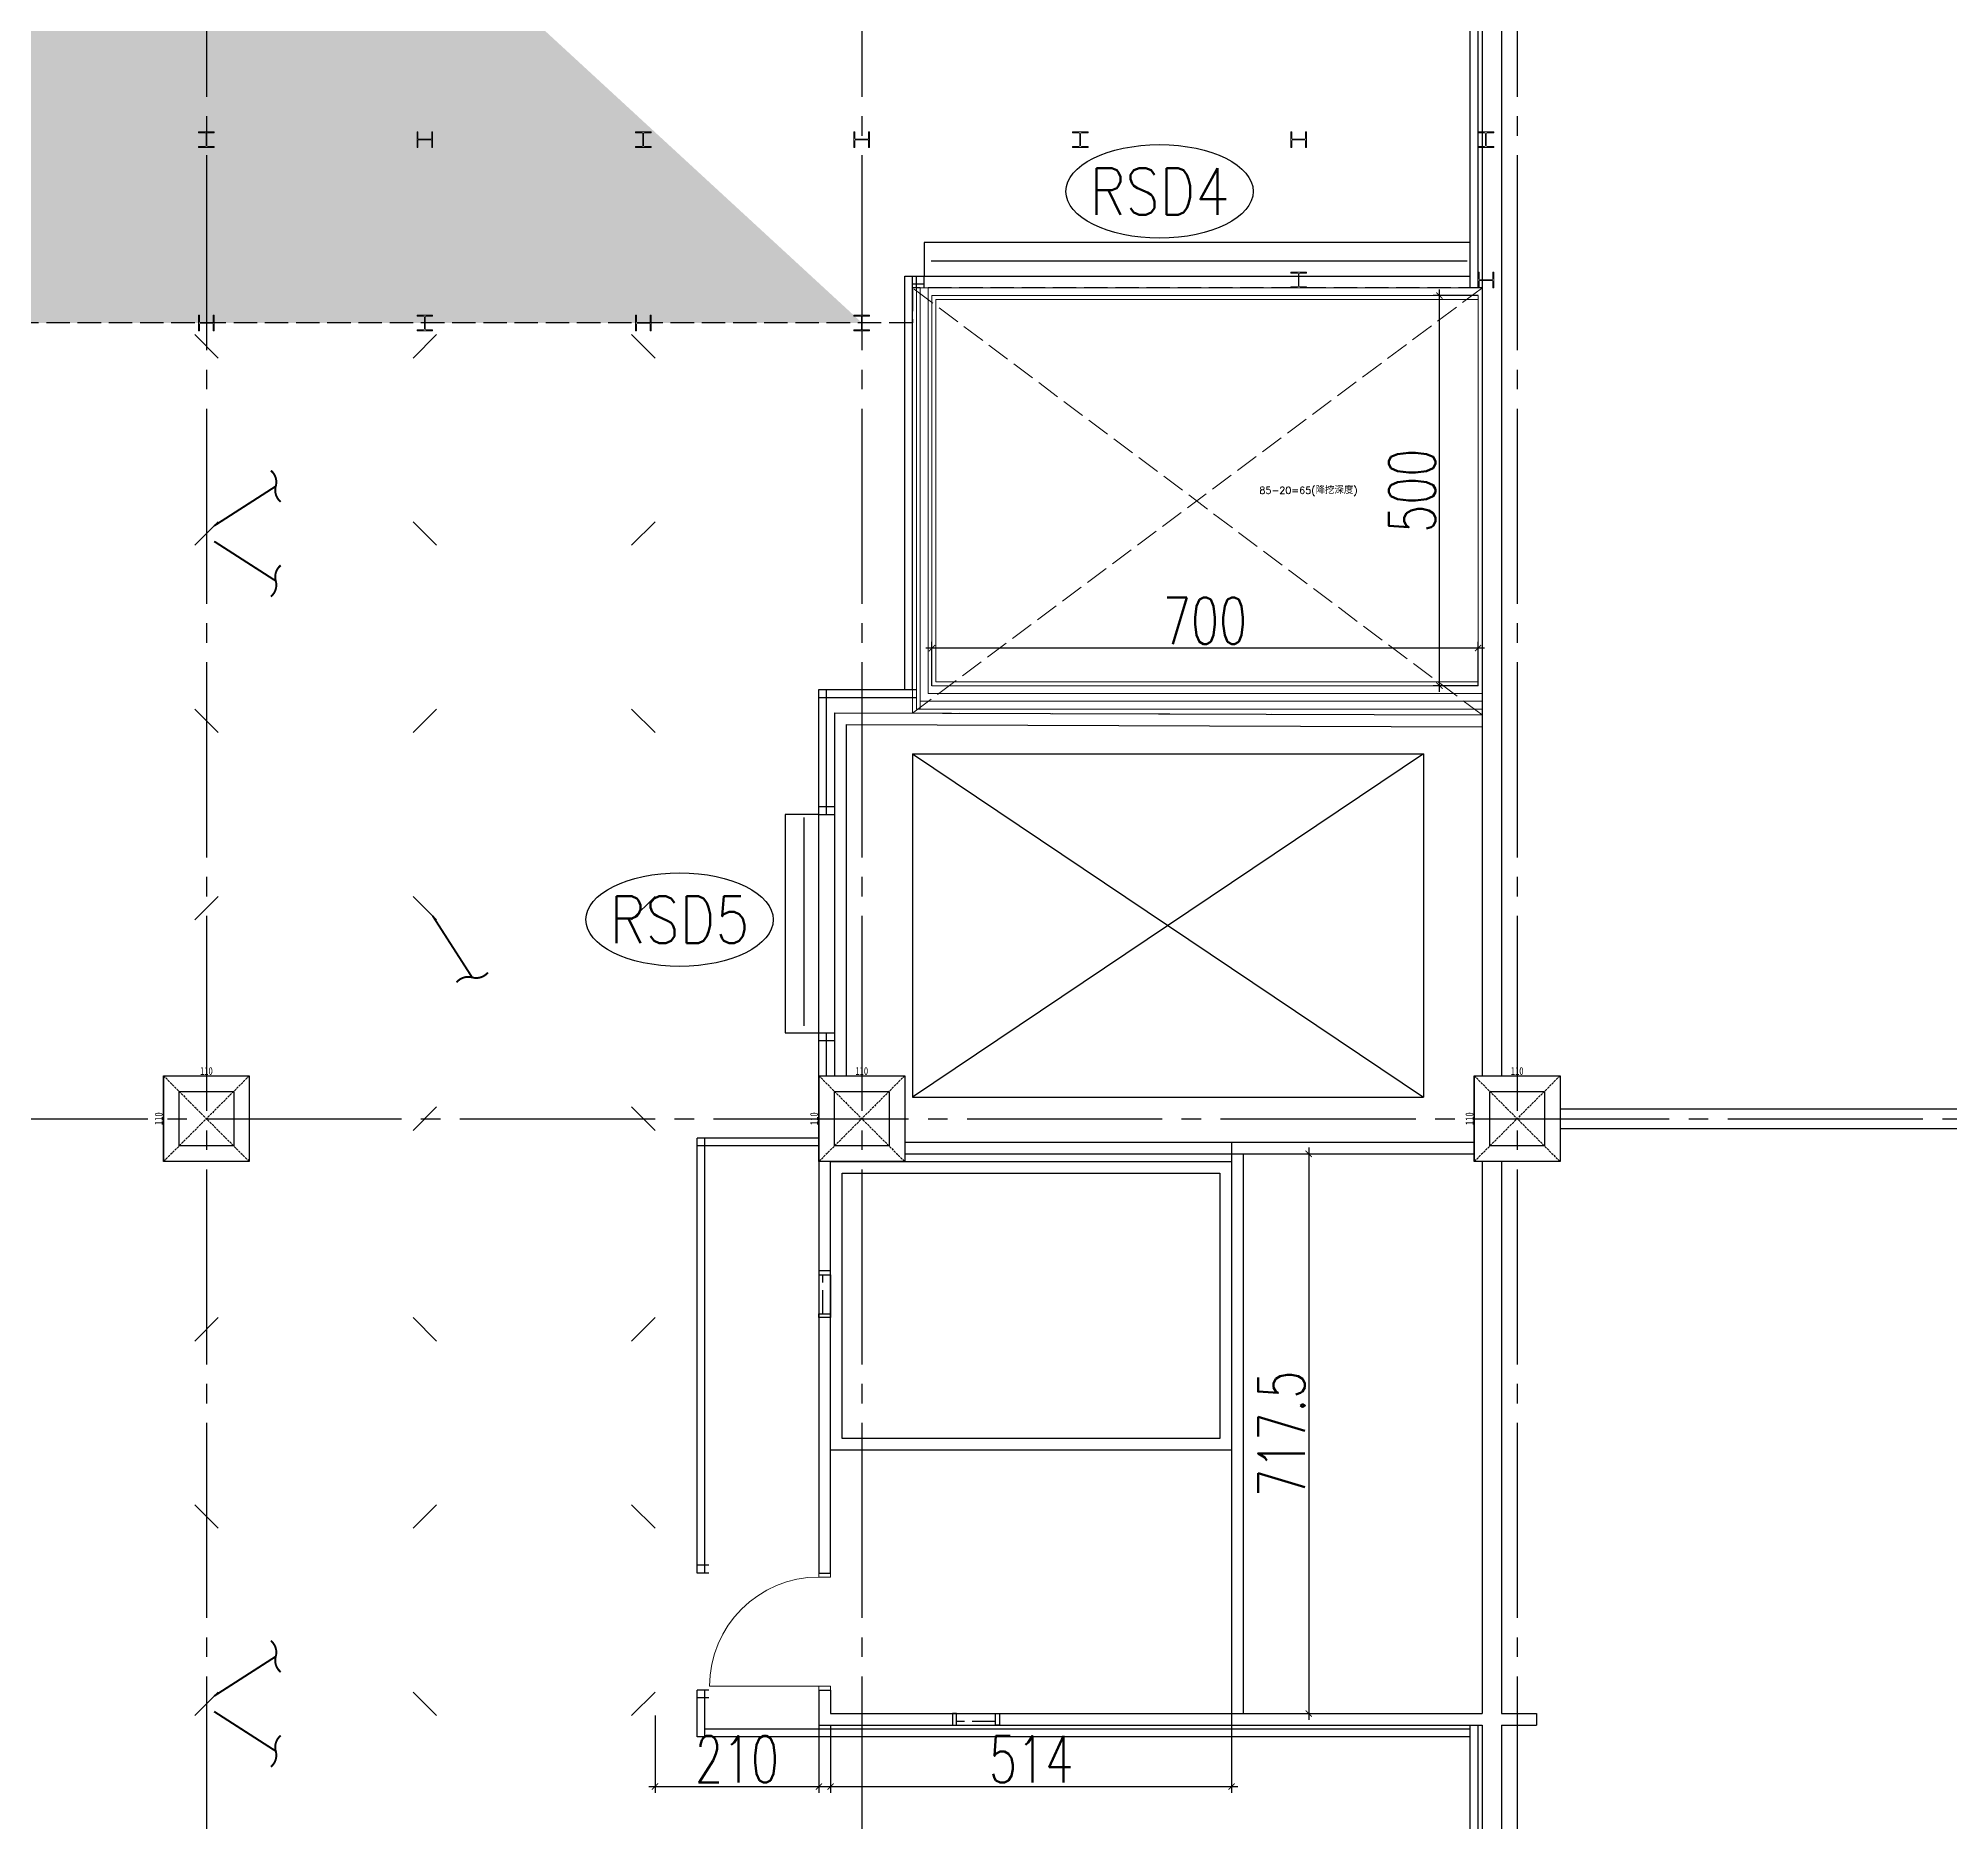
# Model space of a CAD drawing. Header units: millimetres. Extents: x -960 to 39633, y -720 to 12125.
# Drawn here: x 22464 to 24914, y 3599 to 5885 of the extents above; entities that cross this region are included whole.
import ezdxf
from ezdxf.enums import TextEntityAlignment as Align

# ---------------------------------------------------------------- set-up
doc = ezdxf.new("R2010")
doc.units = ezdxf.units.MM
doc.header["$LTSCALE"] = 100
for name, pattern in [('X-S-FAB-L05$0$COL-CEN-LIN', [3.25, 2.5, -0.25, 0.25, -0.25]), ('X-S-FAB-L05$0$DASHED', [0.75, 0.5, -0.25]), ('X-S-FAB-L05$0$HIDDEN', [0.4, 0.3, -0.1])]:
    doc.linetypes.add(name, pattern=pattern)
for name, color, linetype in [('0-xref', 7, 'Continuous'), ('188K-SM-03-F05-ARCH-PA-Y2257103$0$K-Door', 4, 'Continuous'), ('188K-SM-03-F05-ARCH-PA-Y2257103$0$K-TXT', 53, 'Continuous'), ('188K-SM-03-F05-ARCH-PA-Y2257103$0$K-岩棉 2hr 3.5-非抗', 11, 'Continuous'), ('X-S-FAB-L05$0$1_L05平面圖_1_Door', 8, 'Continuous'), ('X-S-FAB-L05$0$ASP_4', 8, 'Continuous'), ('X-S-FAB-L05$0$BEAM', 8, 'Continuous'), ('X-S-FAB-L05$0$BLOCK', 8, 'Continuous'), ('X-S-FAB-L05$0$BR-D', 8, 'X-S-FAB-L05$0$DASHED'), ('X-S-FAB-L05$0$CCL', 8, 'X-S-FAB-L05$0$COL-CEN-LIN'), ('X-S-FAB-L05$0$COL', 8, 'Continuous'), ('X-S-FAB-L05$0$COL-S', 8, 'Continuous'), ('X-S-FAB-L05$0$EL', 8, 'Continuous'), ('X-S-FAB-L05$0$EL-1', 8, 'Continuous'), ('X-S-FAB-L05$0$ELEV', 8, 'Continuous'), ('X-S-FAB-L05$0$HID(UP)', 8, 'X-S-FAB-L05$0$HIDDEN'), ('X-S-FAB-L05$0$OPEN-UP', 8, 'X-S-FAB-L05$0$HIDDEN'), ('X-S-FAB-L05$0$S-鋼柱', 8, 'Continuous'), ('X-S-FAB-L05$0$SKY05│level-60%', 7, 'Continuous'), ('X-S-FAB-L05$0$TREE', 8, 'Continuous'), ('X-S-FAB-L05$0$TXT', 8, 'Continuous'), ('X-S-FAB-L05$0$WALL-DR', 8, 'Continuous'), ('X-S-FAB-L05$0$WALL-RC', 8, 'Continuous'), ('X-S-FAB-L05$0$WIN', 8, 'Continuous'), ('X-S-FAB-L05$0$WIN-S', 8, 'Continuous'), ('X-S-FAB-L05$0$斜撐', 8, 'Continuous')]:
    doc.layers.add(name, color=color, linetype=linetype)
doc.layers.add('X-S-FAB-L05$0$XREF', color=8, linetype='Continuous', lineweight=0)
doc.styles.add('188K-SM-03-F05-ARCH-PA-Y2257103$0$Standard', font='txt.shx', dxfattribs={"bigfont": 'chineset.shx'})
doc.styles.add('X-S-FAB-L05$0$CHINA', font='simplex.shx', dxfattribs={"width": 0.75, "bigfont": 'chineset.shx'})
doc.styles.add('X-S-FAB-L05$0$DIM', font='', dxfattribs={"width": 0.8})
doc.styles.add('X-S-FAB-L05$0$DimStyUse', font='romans.shx', dxfattribs={"width": 0.7})
doc.styles.get('X-S-FAB-L05$0$DIM').set_extended_font_data('MingLiU')
doc.dimstyles.new('X-S-FAB-L05$0$JJP_005_defpoint', dxfattribs={"dimtxt": 20, "dimasz": 0.5, "dimexe": 0.5, "dimexo": 0.5, "dimgap": 0.5, "dimtad": 1, "dimdsep": 46, "dimtxsty": 'X-S-FAB-L05$0$DIM', "dimblk": 'X-S-FAB-L05$0$_None', "dimcen": 10, "dimclrd": 256, "dimclre": 256, "dimclrt": 256, "dimadec": 0, "dimazin": 0, "dimtfac": 1, "dimtix": 1, "dimtmove": 2, "dimatfit": 3, "dimldrblk": 'X-S-FAB-L05$0$_None', "dimfxl": 0.5, "dimtolj": 1, "dimtzin": 0, "dimarcsym": 0})
doc.dimstyles.new('X-S-FAB-L05$0$SLASHM', dxfattribs={"dimtxt": 25, "dimasz": 8, "dimexe": 8, "dimexo": 0, "dimgap": 5, "dimtad": 1, "dimdsep": 46, "dimtxsty": 'X-S-FAB-L05$0$DimStyUse', "dimblk": 'X-S-FAB-L05$0$_ArchTick', "dimcen": 10, "dimdle": 8, "dimclrt": 2, "dimazin": 0, "dimtfac": 1, "dimtix": 1, "dimtmove": 2, "dimatfit": 3, "dimfxl": 10, "dimtolj": 1, "dimarcsym": 0})

# ---------------------------------------------------------------- blocks, each defined once
blk = doc.blocks.new('*D173')
at = {"layer": 'DefPoints', "lineweight": -2, "transparency": 16777216}
blk.add_line((0, 0), (110, 0), dxfattribs=at)
at = {"layer": 'DefPoints', "color": 0, "transparency": 16777216}
for p in [(0, 0), (110, 0), (110, 0)]:
    blk.add_point(p, dxfattribs=at)
at = {"layer": 'DefPoints', "transparency": 16777216, "insert": (55, 6.1), "char_height": 10, "attachment_point": 5, "style": 'X-S-FAB-L05$0$DIM'}
blk.add_mtext('\\A1;110', dxfattribs=at)
blk = doc.blocks.new('X-S-FAB-L05$0$_None')
blk = doc.blocks.new('*D174')
at = {"layer": 'DefPoints', "lineweight": -2, "transparency": 16777216}
blk.add_line((0, 0), (0, -110), dxfattribs=at)
at = {"layer": 'DefPoints', "color": 0, "transparency": 16777216}
for p in [(0, 0), (0, -110), (0, -110)]:
    blk.add_point(p, dxfattribs=at)
at = {"layer": 'DefPoints', "transparency": 16777216, "insert": (-6.1, -55), "char_height": 10, "attachment_point": 5, "rotation": 90, "style": 'X-S-FAB-L05$0$DIM'}
blk.add_mtext('\\A1;110', dxfattribs=at)
blk = doc.blocks.new('X-S-FAB-L05$0$斜撐')
at = {"layer": 'X-S-FAB-L05$0$BR-D', "const_width": 0.5}
blk.add_lwpolyline([(962.11, 215.55, -0.296213), (957.95, 215.19, 0.299957), (953.75, 214.85, 0.006918)], format="xyb", dxfattribs=at)
at = {"layer": 'X-S-FAB-L05$0$BR-D', "linetype": 'ByBlock', "const_width": 0.5}
blk.add_lwpolyline([(964.37, 197.57), (957.95, 215.19)], dxfattribs=at)
blk = doc.blocks.new('X-S-FAB-L05$0$SC1')
at = {"layer": 'DefPoints'}
blk.add_line((27925, 8342.1), (27955, 8312.1), dxfattribs=at)
blk = doc.blocks.new('X-S-FAB-L05$0$VC(C)')
at = {"layer": 'X-S-FAB-L05$0$S-鋼柱'}
for p in [(-5260, -2837.1), (-4700, -2837.1), (-4980, -3077.1), (-5260, -3317.1), (-4700, -3317.1), (-4980, -3557.1), (-4700, -3827.1), (-4980, -4097.1), (-5260, -4337.1), (-4700, -4337.1), (-4980, -4577.1)]:
    blk.add_blockref('X-S-FAB-L05$0$SC1', p, dxfattribs=at)
at = {"layer": 'X-S-FAB-L05$0$S-鋼柱', "rotation": 90}
for p in [(31287.1, -22450), (31007.1, -22690), (31567.1, -22690), (31287.1, -22930), (31007.1, -23170), (31567.1, -23170), (31287.1, -23440), (31007.1, -23710), (31567.1, -23710), (31287.1, -23950), (31007.1, -24190), (31567.1, -24190)]:
    blk.add_blockref('X-S-FAB-L05$0$SC1', p, dxfattribs=at)
at = {"layer": 'X-S-FAB-L05$0$斜撐'}
for p, xscale, yscale, zscale, rotation in [((20667.4, 9747.2), 5.000000000000002, 5.000000000000002, 5.000000000000002, 282.6853631040207), ((20667.4, 752.8), -5, 5, 5, 257.3146368959793), ((27457.2, 6782.6), 5.000000000000001, 5.000000000000001, 5.000000000000001, 192.6853631040205), ((20667.4, 8247.2), 5.000000000000002, 5.000000000000002, 5.000000000000002, 282.6853631040207), ((20667.4, -747.2), -5, 5, 5, 257.3146368959793)]:
    blk.add_blockref('X-S-FAB-L05$0$斜撐', p, dxfattribs=dict(at, xscale=xscale, yscale=yscale, zscale=zscale, rotation=rotation))
blk = doc.blocks.new('X-S-FAB-L05$0$_ArchTick')
at = {"color": 0, "linetype": 'ByBlock', "const_width": 0.15}
blk.add_lwpolyline([(-0.5, -0.5), (0.5, 0.5)], dxfattribs=at)
blk = doc.blocks.new('*D196')
at = {"layer": 'DefPoints', "color": 0, "lineweight": -2, "transparency": 16777216}
for p, q in [((24260.4, 5047), (24260.4, 5563)), ((24310, 5555), (24252.4, 5555)), ((24310, 5055), (24252.4, 5055))]:
    blk.add_line(p, q, dxfattribs=at)
at = {"layer": 'DefPoints', "color": 0, "transparency": 16777216}
for p in [(24260.4, 5555), (24310, 5555), (24310, 5055)]:
    blk.add_point(p, dxfattribs=at)
at = {"layer": 'DefPoints', "color": 0, "lineweight": -2, "transparency": 16777216, "xscale": 8, "yscale": 8, "zscale": 8}
for p, rotation in [((24260.4, 5555), 90), ((24260.4, 5055), 270)]:
    blk.add_blockref('X-S-FAB-L05$0$_ArchTick', p, dxfattribs=dict(at, rotation=rotation))
at = {"layer": 'DefPoints', "color": 2, "transparency": 16777216, "insert": (24225.4, 5305), "char_height": 60, "attachment_point": 5, "rotation": 90, "style": 'X-S-FAB-L05$0$DimStyUse'}
blk.add_mtext('\\A1;500', dxfattribs=at)
blk = doc.blocks.new('*D141')
at = {"layer": 'DefPoints', "color": 0, "lineweight": -2, "transparency": 16777216}
for p, q in [((24318, 5103.2), (23602, 5103.2)), ((23610, 5055), (23610, 5111.2)), ((24310, 5055), (24310, 5111.2))]:
    blk.add_line(p, q, dxfattribs=at)
at = {"layer": 'DefPoints', "color": 0, "transparency": 16777216}
for p in [(23610, 5103.2), (23610, 5055), (24310, 5055)]:
    blk.add_point(p, dxfattribs=at)
at = {"layer": 'DefPoints', "color": 0, "lineweight": -2, "transparency": 16777216, "xscale": 8, "yscale": 8, "zscale": 8, "rotation": 180}
blk.add_blockref('X-S-FAB-L05$0$_ArchTick', (23610, 5103.2), dxfattribs=at)
at = {"layer": 'DefPoints', "color": 0, "lineweight": -2, "transparency": 16777216, "xscale": 8, "yscale": 8, "zscale": 8}
blk.add_blockref('X-S-FAB-L05$0$_ArchTick', (24310, 5103.2), dxfattribs=at)
at = {"layer": 'DefPoints', "color": 2, "transparency": 16777216, "insert": (23960, 5138.2), "char_height": 60, "attachment_point": 5, "style": 'X-S-FAB-L05$0$DimStyUse'}
blk.add_mtext('\\A1;700', dxfattribs=at)
blk = doc.blocks.new('*U143')
at = {"layer": 'X-S-FAB-L05$0$WIN'}
for points in [[(55, 15), (5, 15)], [(55, 0), (5, 0)]]:
    blk.add_lwpolyline(points, dxfattribs=at)
at = {"layer": 'X-S-FAB-L05$0$WIN-S'}
for points in [[(0, 15), (5, 15), (5, 0), (0, 0)], [(60, 15), (55, 15), (55, 0), (60, 0)]]:
    blk.add_lwpolyline(points, close=True, dxfattribs=at)
at = {"layer": 'X-S-FAB-L05$0$WIN-S', "linetype": 'X-S-FAB-L05$0$HIDDEN'}
blk.add_lwpolyline([(5, 10), (55, 10)], dxfattribs=at)
blk = doc.blocks.new('*D197')
at = {"layer": 'DefPoints', "color": 0, "lineweight": -2, "transparency": 16777216}
for p, q in [((23255, 3735), (23255, 3635.9)), ((23465, 3722.5), (23465, 3635.9)), ((23247, 3643.9), (23473, 3643.9))]:
    blk.add_line(p, q, dxfattribs=at)
at = {"layer": 'DefPoints', "color": 0, "transparency": 16777216}
for p in [(23255, 3735), (23465, 3722.5), (23465, 3643.9)]:
    blk.add_point(p, dxfattribs=at)
at = {"layer": 'DefPoints', "color": 0, "lineweight": -2, "transparency": 16777216, "xscale": 8, "yscale": 8, "zscale": 8, "rotation": 180}
blk.add_blockref('X-S-FAB-L05$0$_ArchTick', (23255, 3643.9), dxfattribs=at)
at = {"layer": 'DefPoints', "color": 0, "lineweight": -2, "transparency": 16777216, "xscale": 8, "yscale": 8, "zscale": 8}
blk.add_blockref('X-S-FAB-L05$0$_ArchTick', (23465, 3643.9), dxfattribs=at)
at = {"layer": 'DefPoints', "color": 2, "transparency": 16777216, "insert": (23360, 3678.9), "char_height": 60, "attachment_point": 5, "style": 'X-S-FAB-L05$0$DimStyUse'}
blk.add_mtext('\\A1;210', dxfattribs=at)
blk = doc.blocks.new('*D198')
at = {"layer": 'DefPoints', "color": 0, "lineweight": -2, "transparency": 16777216}
for p, q in [((23480, 3722.5), (23480, 3635.9)), ((23994, 3722.5), (23994, 3635.9)), ((23472, 3643.9), (24002, 3643.9))]:
    blk.add_line(p, q, dxfattribs=at)
at = {"layer": 'DefPoints', "color": 0, "transparency": 16777216}
for p in [(23480, 3722.5), (23994, 3722.5), (23994, 3643.9)]:
    blk.add_point(p, dxfattribs=at)
at = {"layer": 'DefPoints', "color": 0, "lineweight": -2, "transparency": 16777216, "xscale": 8, "yscale": 8, "zscale": 8, "rotation": 180}
blk.add_blockref('X-S-FAB-L05$0$_ArchTick', (23480, 3643.9), dxfattribs=at)
at = {"layer": 'DefPoints', "color": 0, "lineweight": -2, "transparency": 16777216, "xscale": 8, "yscale": 8, "zscale": 8}
blk.add_blockref('X-S-FAB-L05$0$_ArchTick', (23994, 3643.9), dxfattribs=at)
at = {"layer": 'DefPoints', "color": 2, "transparency": 16777216, "insert": (23737, 3678.9), "char_height": 60, "attachment_point": 5, "style": 'X-S-FAB-L05$0$DimStyUse'}
blk.add_mtext('\\A1;514', dxfattribs=at)
blk = doc.blocks.new('*D146')
at = {"layer": 'DefPoints', "color": 0, "lineweight": -2, "transparency": 16777216}
for p, q in [((24092.9, 4463), (24092.9, 3729.5)), ((23994, 4455), (24100.9, 4455)), ((23994, 3737.5), (24100.9, 3737.5))]:
    blk.add_line(p, q, dxfattribs=at)
at = {"layer": 'DefPoints', "color": 0, "transparency": 16777216}
for p in [(23994, 4455), (23994, 3737.5), (24092.9, 3737.5)]:
    blk.add_point(p, dxfattribs=at)
at = {"layer": 'DefPoints', "color": 0, "lineweight": -2, "transparency": 16777216, "xscale": 8, "yscale": 8, "zscale": 8}
for p, rotation in [((24092.9, 4455), 90), ((24092.9, 3737.5), 270)]:
    blk.add_blockref('X-S-FAB-L05$0$_ArchTick', p, dxfattribs=dict(at, rotation=rotation))
at = {"layer": 'DefPoints', "color": 2, "transparency": 16777216, "insert": (24057.9, 4096.2), "char_height": 60, "attachment_point": 5, "rotation": 90, "style": 'X-S-FAB-L05$0$DimStyUse'}
blk.add_mtext('\\A1;717.5', dxfattribs=at)
blk = doc.blocks.new('188K-SM-03-F05-ARCH-PA-Y2257103$0$鐵捲門2.8X2.4')
blk.add_line((-3.9, -23.7), (-271.1, -23.7, 0))
blk.add_lwpolyline([(-280, -43.1), (0, -43.1), (0, 0), (-280, 0), (-280, -43.1)])
blk = doc.blocks.new('188K-SM-03-F05-ARCH-PA-Y2257103$0$鐵捲門7X3')
blk.add_line((-3.9, -23.7), (-691.1, -23.7, 0))
blk.add_lwpolyline([(-700, -43.1), (0, -43.1), (0, 0), (-700, 0), (-700, -43.1)])
blk = doc.blocks.new('188K-SM-03-F05-ARCH-PA-Y2257103')
at = {"layer": '188K-SM-03-F05-ARCH-PA-Y2257103$0$K-TXT'}
for centre in [(23901.7, 5688.6, 0), (23286.5, 4755.2, 0)]:
    blk.add_ellipse(centre, major_axis=(120, 0), ratio=0.5, dxfattribs=at)
at = {"layer": '188K-SM-03-F05-ARCH-PA-Y2257103$0$K-岩棉 2hr 3.5-非抗'}
for p, q in [((24300, 5565, 0), (24300, 5945, 0)), ((24310, 5565, 0), (24310, 5945)), ((23575, 5050, 0), (23575, 5580)), ((23575, 5580, 0), (23600, 5580, 0)), ((23585, 5050, 0), (23585, 5580, 0)), ((23585, 5570, 0), (23600, 5570, 0)), ((23590, 5565, 0), (23590, 5580, 0)), ((23600, 5565, 0), (23600, 5580, 0)), ((23465, 5050, 0), (23590, 5050)), ((23465, 4890.1, 0), (23465, 5050, 0)), ((23475, 4890.1, 0), (23475, 5050, 0)), ((23465, 5040, 0), (23590, 5040, 0)), ((23465, 4900.1, 0), (23485, 4900.1, 0)), ((23465, 4890.1, 0), (23485, 4890.1, 0)), ((23465, 4555), (23465, 4610.1)), ((23465, 4610.1, 0), (23485, 4610.1, 0)), ((23475, 4555, 0), (23475, 4610.1, 0)), ((23465, 4600.1, 0), (23485, 4600.1, 0)), ((23465, 4475, 0), (23309, 4475, 0)), ((23309, 3917.5, 0), (23309, 4475, 0)), ((23465, 4465), (23309, 4465)), ((23319, 3917.5, 0), (23319, 4475)), ((23324, 3927.5, 0), (23309, 3927.5, 0)), ((23324, 3917.5), (23309, 3917.5)), ((23309, 3707.5, 0), (23309, 3767.5, 0)), ((23324, 3767.5), (23309, 3767.5)), ((23324, 3757.5, 0), (23309, 3757.5, 0)), ((23319, 3707.5, 0), (23319, 3767.5, 0)), ((24300, 3707.5, 0), (23309, 3707.5, 0)), ((24300, 3717.5, 0), (23319, 3717.5, 0)), ((24300, 1880, 0), (24300, 3722.5, 0)), ((24310, 1880), (24310, 3722.5, 0))]:
    blk.add_line(p, q, dxfattribs=at)
at = {"layer": '188K-SM-03-F05-ARCH-PA-Y2257103$0$K-Door'}
blk.add_blockref('188K-SM-03-F05-ARCH-PA-Y2257103$0$鐵捲門7X3', (24300, 5623.1, 0), dxfattribs=at)
at = {"layer": '188K-SM-03-F05-ARCH-PA-Y2257103$0$K-Door', "rotation": 90}
blk.add_blockref('188K-SM-03-F05-ARCH-PA-Y2257103$0$鐵捲門2.8X2.4', (23421.9, 4890.1, 0), dxfattribs=at)
at = {"layer": '188K-SM-03-F05-ARCH-PA-Y2257103$0$K-TXT', "style": '188K-SM-03-F05-ARCH-PA-Y2257103$0$Standard', "width": 0.85}
for s, p in [('RSD4', (23901.7, 5688.6, 0)), ('RSD5', (23286.5, 4755.2, 0))]:
    blk.add_text(s, height=60, dxfattribs=at).set_placement(p, align=Align.MIDDLE)
blk = doc.blocks.new('*U58')
at = {"layer": 'DefPoints', "linetype": 'X-S-FAB-L05$0$HIDDEN', "ltscale": 0.1}
for p, q in [((110, 0), (0, -110)), ((0, 0), (110, -110))]:
    blk.add_line(p, q, dxfattribs=at)
at = {"layer": 'X-S-FAB-L05$0$COL', "ltscale": 0.1}
blk.add_lwpolyline([(0, 0), (110, 0), (110, -110), (0, -110)], close=True, dxfattribs=at)
at = {"layer": 'DefPoints'}
dim = blk.add_linear_dim(base=(0, -110), p1=(0, 0), p2=(0, -110), angle=90, dimstyle='X-S-FAB-L05$0$JJP_005_defpoint', override={"dimtxt": 10}, dxfattribs=at)
dim.commit()
dim.dimension.update_dxf_attribs({"geometry": '*D174', "text_midpoint": (-6.067, -55)})
dim = blk.add_linear_dim(base=(110, 0), p1=(0, 0), p2=(110, 0), dimstyle='X-S-FAB-L05$0$JJP_005_defpoint', override={"dimtxt": 10}, dxfattribs=at)
dim.commit()
dim.dimension.update_dxf_attribs({"geometry": '*D173', "text_midpoint": (55, 6.067)})
blk = doc.blocks.new('X-S-FAB-L05$0$FAB2-L05')
at = {"layer": 'X-S-FAB-L05$0$CCL'}
for p, q in [((-3480, 11005), (-3480, 0)), ((-2640, 11005), (-2640, 0)), ((-1800, 11005), (-1800, 0)), ((-26880, 5220), (1210, 5220))]:
    blk.add_line(p, q, dxfattribs=at)
at = {"layer": 'X-S-FAB-L05$0$COL-S'}
for points in [[(-3515, 5255), (-3445, 5255), (-3445, 5185), (-3515, 5185)], [(-2675, 5255), (-2605, 5255), (-2605, 5185), (-2675, 5185)], [(-1835, 5255), (-1765, 5255), (-1765, 5185), (-1835, 5185)]]:
    blk.add_lwpolyline(points, close=True, dxfattribs=at)
at = {"layer": 'X-S-FAB-L05$0$BEAM'}
for p in [(-3535, 5275), (-2695, 5275), (-1855, 5275)]:
    blk.add_blockref('*U58', p, dxfattribs=at)
blk = doc.blocks.new('X-S-FAB-L05')
at = {"layer": 'X-S-FAB-L05$0$SKY05│level-60%'}
h = blk.add_hatch(dxfattribs=at)
h.set_pattern_fill('ANSI31', color=256)
h.set_pattern_definition([(45, (0, 0), (-0.08838834765, 0.08838834765), [])])
edge = h.paths.add_edge_path()
edge.add_line((23520.4, 5520), (21180, 5520))
edge.add_line((21180, 5520), (21180, 7320))
edge.add_line((21180, 7320), (19200, 7320))
edge.add_line((19200, 7320), (19200, 8595))
edge.add_line((19200, 8595), (19707.5, 8595))
edge.add_line((19707.5, 8595), (19707.5, 9033))
at = {"layer": 'X-S-FAB-L05$0$1_L05平面圖_1_Door', "color": 4, "lineweight": 0, "ltscale": 10}
for p, q in [((23465, 3912.5), (23465, 3917.5)), ((23480, 3912.5), (23465, 3912.5)), ((23480, 3917.5), (23480, 3912.5)), ((23465, 3772.5), (23325, 3772.5)), ((23465, 3767.5), (23465, 3772.5)), ((23465, 3772.5), (23480, 3772.5)), ((23480, 3772.5), (23480, 3767.5))]:
    blk.add_line(p, q, dxfattribs=at)
blk.add_arc((23465, 3772.5), 140, 90, 179.999999, dxfattribs=at)
at = {"layer": 'X-S-FAB-L05$0$ASP_4'}
for points in [[(23994, 4075), (23480, 4075), (23480, 4445), (23994, 4445)], [(23979, 4090), (23495, 4090), (23495, 4430), (23979, 4430)]]:
    blk.add_lwpolyline(points, close=True, dxfattribs=at)
at = {"layer": 'X-S-FAB-L05$0$COL-S', "lineweight": 0, "flags": 128}
for points in [[(22670, 5765), (22670, 5763.8), (22678.3, 5763.8, -0.41421356), (22679.6, 5762.5), (22679.6, 5747.5, -0.41421356), (22678.3, 5746.2), (22670, 5746.2), (22670, 5745), (22690, 5745), (22690, 5746.2), (22681.7, 5746.2, -0.41421356), (22680.4, 5747.5), (22680.4, 5762.5, -0.41421356), (22681.7, 5763.8), (22690, 5763.8), (22690, 5765)], [(22950, 5745), (22951.2, 5745), (22951.2, 5753.3, -0.41421356), (22952.5, 5754.6), (22967.5, 5754.6, -0.41421356), (22968.8, 5753.3), (22968.8, 5745), (22970, 5745), (22970, 5765), (22968.8, 5765), (22968.8, 5756.7, -0.41421356), (22967.5, 5755.4), (22952.5, 5755.4, -0.41421356), (22951.2, 5756.7), (22951.2, 5765), (22950, 5765)], [(23230, 5765), (23230, 5763.8), (23238.3, 5763.8, -0.41421356), (23239.6, 5762.5), (23239.6, 5747.5, -0.41421356), (23238.3, 5746.2), (23230, 5746.2), (23230, 5745), (23250, 5745), (23250, 5746.2), (23241.7, 5746.2, -0.41421356), (23240.4, 5747.5), (23240.4, 5762.5, -0.41421356), (23241.7, 5763.8), (23250, 5763.8), (23250, 5765)], [(23510, 5745), (23511.2, 5745), (23511.2, 5753.3, -0.41421356), (23512.5, 5754.6), (23527.5, 5754.6, -0.41421356), (23528.8, 5753.3), (23528.8, 5745), (23530, 5745), (23530, 5765), (23528.8, 5765), (23528.8, 5756.7, -0.41421356), (23527.5, 5755.4), (23512.5, 5755.4, -0.41421356), (23511.2, 5756.7), (23511.2, 5765), (23510, 5765)], [(23790, 5765), (23790, 5763.8), (23798.3, 5763.8, -0.41421356), (23799.6, 5762.5), (23799.6, 5747.5, -0.41421356), (23798.3, 5746.2), (23790, 5746.2), (23790, 5745), (23810, 5745), (23810, 5746.2), (23801.7, 5746.2, -0.41421356), (23800.4, 5747.5), (23800.4, 5762.5, -0.41421356), (23801.7, 5763.8), (23810, 5763.8), (23810, 5765)], [(24070, 5745), (24071.2, 5745), (24071.2, 5753.3, -0.41421356), (24072.5, 5754.6), (24087.5, 5754.6, -0.41421356), (24088.8, 5753.3), (24088.8, 5745), (24090, 5745), (24090, 5765), (24088.8, 5765), (24088.8, 5756.7, -0.41421356), (24087.5, 5755.4), (24072.5, 5755.4, -0.41421356), (24071.2, 5756.7), (24071.2, 5765), (24070, 5765)], [(24310, 5765), (24310, 5763.8), (24318.3, 5763.8, -0.41421356), (24319.6, 5762.5), (24319.6, 5747.5, -0.41421356), (24318.3, 5746.2), (24310, 5746.2), (24310, 5745), (24330, 5745), (24330, 5746.2), (24321.7, 5746.2, -0.41421356), (24320.4, 5747.5), (24320.4, 5762.5, -0.41421356), (24321.7, 5763.8), (24330, 5763.8), (24330, 5765)], [(24070, 5585), (24070, 5583.8), (24078.3, 5583.8, -0.41421356), (24079.6, 5582.5), (24079.6, 5567.5, -0.41421356), (24078.3, 5566.2), (24070, 5566.2), (24070, 5565), (24090, 5565), (24090, 5566.2), (24081.7, 5566.2, -0.41421356), (24080.4, 5567.5), (24080.4, 5582.5, -0.41421356), (24081.7, 5583.8), (24090, 5583.8), (24090, 5585)], [(24310, 5565), (24311.2, 5565), (24311.2, 5573.3, -0.41421356), (24312.5, 5574.6), (24327.5, 5574.6, -0.41421356), (24328.8, 5573.3), (24328.8, 5565), (24330, 5565), (24330, 5585), (24328.8, 5585), (24328.8, 5576.7, -0.41421356), (24327.5, 5575.4), (24312.5, 5575.4, -0.41421356), (24311.2, 5576.7), (24311.2, 5585), (24310, 5585)], [(22670, 5510), (22671.2, 5510), (22671.2, 5518.3, -0.41421356), (22672.5, 5519.6), (22687.5, 5519.6, -0.41421356), (22688.8, 5518.3), (22688.8, 5510), (22690, 5510), (22690, 5530), (22688.8, 5530), (22688.8, 5521.7, -0.41421356), (22687.5, 5520.4), (22672.5, 5520.4, -0.41421356), (22671.2, 5521.7), (22671.2, 5530), (22670, 5530)], [(22950, 5530), (22950, 5528.8), (22958.3, 5528.8, -0.41421356), (22959.6, 5527.5), (22959.6, 5512.5, -0.41421356), (22958.3, 5511.2), (22950, 5511.2), (22950, 5510), (22970, 5510), (22970, 5511.2), (22961.7, 5511.2, -0.41421356), (22960.4, 5512.5), (22960.4, 5527.5, -0.41421356), (22961.7, 5528.8), (22970, 5528.8), (22970, 5530)], [(23230, 5510), (23231.2, 5510), (23231.2, 5518.3, -0.41421356), (23232.5, 5519.6), (23247.5, 5519.6, -0.41421356), (23248.8, 5518.3), (23248.8, 5510), (23250, 5510), (23250, 5530), (23248.8, 5530), (23248.8, 5521.7, -0.41421356), (23247.5, 5520.4), (23232.5, 5520.4, -0.41421356), (23231.2, 5521.7), (23231.2, 5530), (23230, 5530)], [(23510, 5530), (23510, 5528.8), (23518.3, 5528.8, -0.41421356), (23519.6, 5527.5), (23519.6, 5512.5, -0.41421356), (23518.3, 5511.2), (23510, 5511.2), (23510, 5510), (23530, 5510), (23530, 5511.2), (23521.7, 5511.2, -0.41421356), (23520.4, 5512.5), (23520.4, 5527.5, -0.41421356), (23521.7, 5528.8), (23530, 5528.8), (23530, 5530)]]:
    blk.add_lwpolyline(points, format="xyb", close=True, dxfattribs=at)
at = {"layer": 'X-S-FAB-L05$0$COL-S'}
for points in [[(22645, 4535), (22715, 4535), (22715, 4465), (22645, 4465)], [(23485, 4535), (23555, 4535), (23555, 4465), (23485, 4465)], [(24325, 4535), (24395, 4535), (24395, 4465), (24325, 4465)]]:
    blk.add_lwpolyline(points, close=True, dxfattribs=at)
at = {"layer": 'X-S-FAB-L05$0$EL'}
for p, q in [((23585, 4967.5), (24240, 4967.5)), ((23585, 4967.5), (23585, 4527.5)), ((24240, 4967.5), (24240, 4527.5)), ((23585, 4527.5), (24240, 4527.5))]:
    blk.add_line(p, q, dxfattribs=at)
at = {"layer": 'X-S-FAB-L05$0$EL-1'}
for p, q in [((24240, 4967.5), (23585, 4527.5)), ((23585, 4967.5), (24240, 4527.5))]:
    blk.add_line(p, q, dxfattribs=at)
at = {"layer": 'X-S-FAB-L05$0$ELEV', "lineweight": 0}
for points in [[(23590, 5025), (23590, 5565)], [(23590, 5565), (24315, 5565), (24315, 5025)], [(23595, 5025), (23595, 5565)], [(24315, 5045), (23605, 5045), (23605, 5565)], [(24310, 5550), (23615, 5550), (23615, 5060), (24310, 5060)], [(23590, 5025), (24315, 5025)], [(24315, 5035), (23595, 5035)]]:
    blk.add_lwpolyline(points, dxfattribs=at)
blk.add_lwpolyline([(23610, 5555), (24310, 5555), (24310, 5055), (23610, 5055)], close=True, dxfattribs=at)
at = {"layer": 'X-S-FAB-L05$0$HID(UP)'}
blk.add_lwpolyline([(24315, 5565), (23585, 5565), (23585, 5520), (21180, 5520), (21180, 7320), (19200, 7320), (19200, 8595), (19707.5, 8595), (19707.5, 9033)], dxfattribs=at)
at = {"layer": 'X-S-FAB-L05$0$OPEN-UP', "color": 15, "lineweight": 0}
blk.add_lwpolyline([(23585, 5019.816), (23585, 5565), (24315, 5565), (24315, 5017.5)], close=True, dxfattribs=at)
for points in [[(23585, 5019.871), (24315, 5565)], [(24315, 5017.5), (23585, 5565)]]:
    blk.add_lwpolyline(points, dxfattribs=at)
at = {"layer": 'X-S-FAB-L05$0$WALL-DR'}
for p, q in [((23485, 5020.196), (24315, 5017.5)), ((23485, 5020.196), (23485, 4555)), ((23500, 5005.196), (24315, 5002.5)), ((23500, 5005.196), (23500, 4555)), ((23575, 4470), (23994, 4470)), ((23575, 4455), (23994, 4455)), ((23465, 3917.5), (23480, 3917.5)), ((23465, 3767.5), (23465, 3722.5)), ((23465, 3767.5), (23480, 3767.5)), ((23480, 3767.5), (23480, 3737.5)), ((23480, 3737.5), (23994, 3737.5)), ((23465, 3722.5), (23994, 3722.5))]:
    blk.add_line(p, q, dxfattribs=at)
for points in [[(23465, 4460), (23465, 4460), (23465, 3917.5)], [(23480, 3917.5), (23480, 4445), (23465, 4445)]]:
    blk.add_lwpolyline(points, dxfattribs=at)
at = {"layer": 'X-S-FAB-L05$0$WALL-RC'}
for p, q in [((24315, 5945), (24315, 4555)), ((24340, 5945), (24340, 4555)), ((24415, 4512.5), (25205, 4512.5)), ((24415, 4487.5), (25205, 4487.5)), ((23994, 4470), (24305, 4470)), ((23994, 4470), (23994, 3722.5)), ((24009, 4455), (24305, 4455)), ((24009, 4455), (24009, 3737.5)), ((24315, 4445), (24315, 3737.5)), ((24340, 4445), (24340, 3737.5)), ((24009, 3737.5), (24315, 3737.5)), ((24340, 3737.5), (24385, 3737.5)), ((24385, 3737.5), (24385, 3722.5)), ((23994, 3722.5), (24315, 3722.5)), ((24315, 3722.5), (24315, 3055)), ((24340, 3722.5), (24340, 3055)), ((24340, 3722.5), (24385, 3722.5))]:
    blk.add_line(p, q, dxfattribs=at)
at = {"layer": 'X-S-FAB-L05$0$BEAM'}
for p in [(22625, 4555), (23465, 4555), (24305, 4555)]:
    blk.add_blockref('*U58', p, dxfattribs=at)
at = {"layer": 'X-S-FAB-L05$0$BLOCK'}
blk.add_blockref('X-S-FAB-L05$0$FAB2-L05', (26160, -720), dxfattribs=at)
at = {"layer": 'X-S-FAB-L05$0$TREE'}
for p, rotation in [((23480, 4245), 90), ((23696.5, 3737.5), 180)]:
    blk.add_blockref('*U143', p, dxfattribs=dict(at, rotation=rotation))
at = {"layer": 'X-S-FAB-L05$0$XREF'}
blk.add_blockref('X-S-FAB-L05$0$VC(C)', (0, 0), dxfattribs=at)
at = {"layer": 'X-S-FAB-L05$0$TXT', "style": 'X-S-FAB-L05$0$CHINA'}
blk.add_text('85-20=65(降挖深度)', height=9, dxfattribs=at).set_placement((24092.591, 5305.514, 0), align=Align.MIDDLE_CENTER)
at = {"layer": 'DefPoints'}
for base, p1, p2, picture, middle in [((24260.437, 5555), (24310, 5055), (24310, 5555), '*D196', (24225.437, 5305)), ((24092.897, 3737.5), (23994, 4455), (23994, 3737.5), '*D146', (24057.897, 4096.25))]:
    dim = blk.add_linear_dim(base=base, p1=p1, p2=p2, angle=90, dimstyle='X-S-FAB-L05$0$SLASHM', override={"dimtxt": 60}, dxfattribs=at)
    dim.commit()
    dim.dimension.update_dxf_attribs({"geometry": picture, "text_midpoint": middle})
for base, p1, p2, picture, middle in [((23610, 5103.198), (24310, 5055), (23610, 5055), '*D141', (23960, 5138.198)), ((23465, 3643.87), (23255, 3735), (23465, 3722.5), '*D197', (23360, 3678.87)), ((23994, 3643.87), (23480, 3722.5), (23994, 3722.5), '*D198', (23737, 3678.87))]:
    dim = blk.add_linear_dim(base=base, p1=p1, p2=p2, dimstyle='X-S-FAB-L05$0$SLASHM', override={"dimtxt": 60}, dxfattribs=at)
    dim.commit()
    dim.dimension.update_dxf_attribs({"geometry": picture, "text_midpoint": middle})

msp = doc.modelspace()

# ---------------------------------------------------------------- block references
msp.add_blockref('188K-SM-03-F05-ARCH-PA-Y2257103', (0, 0))
at = {"layer": '0-xref'}
msp.add_blockref('X-S-FAB-L05', (0, 0), dxfattribs=at)

doc.saveas('drawing.dxf')
